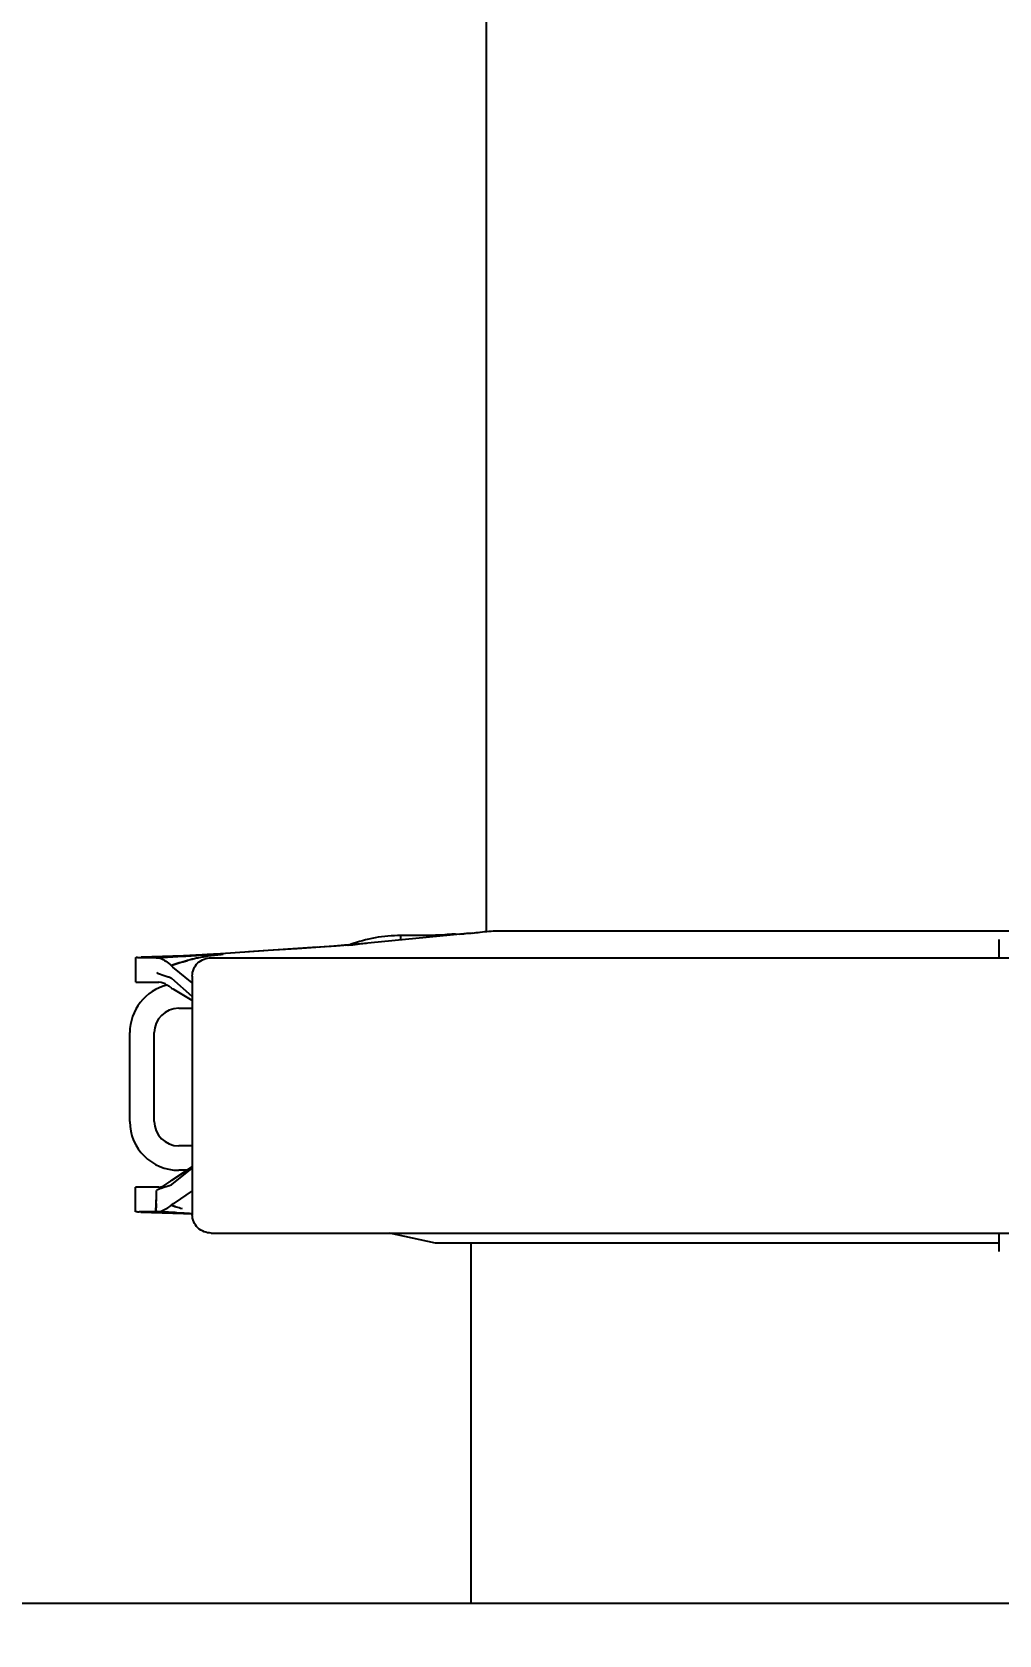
# Model space of a CAD drawing. Header units: millimetres. Extents: x 1186 to 6713, y 237 to 5598.
# Drawn here: x 1742.6 to 1805.8, y 3669 to 3773.8 of the extents above; entities that cross this region are included whole.
import ezdxf

# ---------------------------------------------------------------- set-up
doc = ezdxf.new("R2010")
doc.units = ezdxf.units.MM
doc.header["$LTSCALE"] = 384.175
doc.header["$PDMODE"] = 3
doc.header["$PDSIZE"] = 8
doc.layers.get('0').update_dxf_attribs({"linetype": 'CONTINUOUS'})
doc.layers.get('Defpoints').update_dxf_attribs({"linetype": 'CONTINUOUS'})
doc.styles.get("Standard").update_dxf_attribs({"font": 'calibri.ttf'})
doc.dimstyles.get("Standard").update_dxf_attribs({"dimtxt": 43.75, "dimasz": 43.75, "dimexe": 1.5, "dimexo": 1, "dimtad": 1, "dimdsep": 46, "dimtxsty": 'Standard', "dimblk": '_FILLED', "dimblk1": '_FILLED', "dimblk2": '_FILLED', "dimcen": 0.09, "dimazin": 2, "dimtol": 1, "dimtp": 0.01, "dimtm": 0.01, "dimtfac": 1, "dimtofl": 0, "dimtmove": 0, "dimatfit": 3, "dimldrblk": '_FILLED', "dimfxl": 1, "dimtolj": 1, "dimarcsym": 0})

# ---------------------------------------------------------------- blocks, each defined once
blk = doc.blocks.new('_FILLED')
at = {"color": 0, "linetype": 'ByBlock'}
blk.add_solid([(0, 0), (-1, 0.2143), (-1, -0.2143)], dxfattribs=at)
blk = doc.blocks.new('*D63')
at = {"color": 0, "lineweight": -2}
for p, q in [((1869.33, 4780.27), (1366.04, 4780.27)), ((1367.54, 4736.52), (1367.54, 3421.12)), ((1367.54, 2059.85), (1367.54, 3375.25)), ((1660.97, 2016.1), (1366.04, 2016.1))]:
    blk.add_line(p, q, dxfattribs=at)
at = {"layer": 'Defpoints', "color": 0}
for p in [(1870.33, 4780.27), (1367.54, 2016.1), (1661.97, 2016.1)]:
    blk.add_point(p, dxfattribs=at)
at = {"color": 0, "linetype": 'ByBlock', "lineweight": -2, "xscale": 43.75, "yscale": 43.75, "zscale": 43.75}
for p, rotation in [((1367.54, 4780.27), 90), ((1367.54, 2016.1), 270)]:
    blk.add_blockref('_FILLED', p, dxfattribs=dict(at, rotation=rotation))
at = {"color": 0, "insert": (1367.54, 3398.18), "char_height": 43.75, "attachment_point": 5}
blk.add_mtext('\\A1;\\A1;C', dxfattribs=at)

msp = doc.modelspace()

# ---------------------------------------------------------------- linework, layer by layer
at = {"color": 0, "linetype": 'Continuous'}
for p, q in [((1772.32885, 3714.95165), (1772.32885, 3797.33766)), ((1764.01725, 3714.12939), (1762.50525, 3714.00096)), ((1770.85527, 3714.80332), (1763.90552, 3714.11716)), ((1764.48726, 3714.1746), (1764.01725, 3714.12939)), ((1769.66908, 3714.6862), (1766.72705, 3714.6862)), ((1766.72749, 3714.39578), (1766.72715, 3714.6862)), ((1768.98507, 3714.70393), (1768.90451, 3714.6862)), ((1769.84859, 3714.70393), (1768.98507, 3714.70393)), ((1770.57209, 3714.77753), (1770.29632, 3714.74813)), ((1770.57321, 3714.77765), (1770.85527, 3714.80332)), ((1773.0477, 3714.9988), (1809.1537, 3714.9988)), ((1805.82664, 3714.4362), (1805.82664, 3713.2362)), ((1749.40099, 3711.64723), (1749.40099, 3713.24715)), ((1750.7415, 3713.2362), (1749.7127, 3713.2362)), ((1752.52608, 3713.35983), (1749.74351, 3713.26599)), ((1752.09131, 3713.34517), (1750.84912, 3713.30337)), ((1752.15517, 3713.31676), (1752.43256, 3713.33368)), ((1752.43239, 3713.33369), (1752.15525, 3713.31673)), ((1753.36623, 3713.40636), (1752.52449, 3713.35978)), ((1754.94361, 3713.49351), (1752.52608, 3713.35983)), ((1753.36535, 3713.39177), (1753.36445, 3713.39172)), ((1753.36535, 3713.39173), (1753.49581, 3713.39999)), ((1753.7365, 3713.41533), (1753.49485, 3713.39996)), ((1754.95525, 3713.49428), (1753.49506, 3713.41348)), ((1753.4958, 3713.39999), (1753.73636, 3713.41531)), ((1753.73636, 3713.41531), (1753.86187, 3713.42335)), ((1753.78289, 3713.41829), (1753.7365, 3713.41533)), ((1753.86177, 3713.42334), (1753.78289, 3713.41829)), ((1753.86187, 3713.42335), (1754.04972, 3713.43543)), ((1754.04972, 3713.43543), (1754.59615, 3713.47085)), ((1754.33251, 3713.2362), (1866.15322, 3713.2362)), ((1754.59615, 3713.47085), (1754.67825, 3713.47619)), ((1754.9436, 3713.49351), (1754.67772, 3713.47615)), ((1754.67825, 3713.47619), (1754.94353, 3713.49351)), ((1755.00065, 3713.49725), (1754.67842, 3713.47621)), ((1754.94353, 3713.49351), (1755.13457, 3713.506)), ((1754.99262, 3713.49671), (1754.9436, 3713.49351)), ((1757.76604, 3713.6797), (1754.95654, 3713.49436)), ((1761.2744, 3713.91528), (1756.77938, 3713.61411)), ((1762.35715, 3713.99428), (1761.40719, 3713.92438)), ((1762.50525, 3714.00096), (1761.87418, 3713.95552)), ((1763.28937, 3714.07764), (1762.35715, 3713.99428)), ((1763.29174, 3714.05025), (1763.07887, 3714.03576)), ((1763.26587, 3714.04704), (1763.29174, 3714.05025)), ((1753.09388, 3711.59253), (1751.83414, 3712.62353)), ((1752.77772, 3713.04948), (1752.81271, 3713.05873)), ((1753.09388, 3712.0362), (1753.09388, 3696.4362)), ((1749.7127, 3711.6362), (1750.69243, 3711.6362)), ((1753.09388, 3710.6904), (1751.76349, 3711.87309)), ((1753.09388, 3710.43466), (1751.8825, 3711.15941)), ((1752.20892, 3709.9362), (1753.09388, 3709.9362)), ((1749.00892, 3702.5362), (1749.00892, 3708.3362)), ((1750.60892, 3702.5362), (1750.60892, 3708.3362)), ((1753.09388, 3700.9362), (1752.20892, 3700.9362)), ((1753.09388, 3699.57314), (1751.74588, 3698.67578)), ((1751.76349, 3698.40681), (1753.09388, 3699.473)), ((1752.73796, 3699.3362), (1752.20892, 3699.3362)), ((1749.3899, 3696.62524), (1749.3899, 3698.22532)), ((1750.73593, 3698.2362), (1749.70161, 3698.2362)), ((1750.73747, 3697.15878), (1750.74705, 3697.43779)), ((1750.76335, 3698.23593), (1750.74544, 3698.23557)), ((1753.09388, 3698.0031), (1751.90656, 3697.19802)), ((1749.70161, 3696.6362), (1750.72002, 3696.6362)), ((1750.72002, 3696.6362), (1750.73747, 3697.15878)), ((1750.73592, 3697.11014), (1750.72002, 3696.6362)), ((1750.73747, 3697.15878), (1750.73592, 3697.11014)), ((1750.84921, 3696.56912), (1752.5248, 3696.51261)), ((1751.95917, 3696.97872), (1751.73285, 3697.04694)), ((1751.95917, 3696.97874), (1752.0384, 3696.95507)), ((1751.96965, 3696.56789), (1752.39062, 3696.54227)), ((1752.09107, 3696.56067), (1751.9697, 3696.56806)), ((1752.39057, 3696.54232), (1752.09107, 3696.56067)), ((1754.33251, 3695.2362), (1866.39462, 3695.2362)), ((1768.98507, 3694.57866), (1765.99626, 3695.2362)), ((1805.82664, 3694.57866), (1768.98507, 3694.57866)), ((1771.32885, 3671.00612), (1771.32885, 3694.57866)), ((1805.82664, 3695.2362), (1805.82664, 3694.0362)), ((2216.91359, 3671.00612), (1565.74414, 3671.00612))]:
    msp.add_line(p, q, dxfattribs=at)
for points in [[(1761.77432, 3713.94865), (1759.96004, 3713.82605), (1758.43101, 3713.72369)], [(1749.72861, 3696.60675), (1752.52313, 3696.51271), (1753.09636, 3696.48099)]]:
    msp.add_lwpolyline(points, dxfattribs=at)
for centre, radius, start, end in [((1766.74896, 3705.05916), 9.62706, 90.1303967, 110.2282411), ((1772.45165, 3683.51812), 31.33991, 94.7814388, 95.2305132), ((1771.83207, 3691.05412), 23.77849, 93.6820837, 94.8073061), ((1771.42302, 3700.99083), 13.82415, 91.667451, 92.3537682), ((1750.73962, 3722.46147), 9.22527, 270.0116999, 270.4782813), ((1715.10416, 4320.51635), 608.329, 273.3655323, 273.4918372), ((1756.61117, 3698.70289), 14.84986, 102.5751652, 104.8204352), ((1756.47283, 3699.43943), 14.10244, 102.6779271, 105.0424294), ((1755.57938, 3703.3236), 10.11672, 99.3321112, 102.5688038), ((1755.95226, 3701.59096), 11.88763, 101.7406482, 102.5062083), ((1755.65794, 3703.0302), 10.41861, 99.5869659, 101.7664713), ((1755.7705, 3702.2617), 11.19513, 97.4654561, 99.4999503), ((1756.04295, 3700.49465), 12.9834, 96.7418474, 99.326374), ((1756.43007, 3697.24702), 16.253, 96.1597856, 97.4740365), ((1756.63489, 3695.54608), 17.96725, 95.3825416, 96.7638612), ((1757.43261, 3688.05566), 25.49887, 95.5856619, 96.1833754), ((1757.2286, 3689.39728), 24.14463, 95.0095247, 95.4164889), ((1758.97859, 3672.3501), 41.28034, 95.3630983, 95.5994915), ((1754.12143, 3715.41512), 3.60896, 227.9568385, 230.6705051), ((1756.6878, 3698.6182), 14.95132, 105.021215, 105.1602577), ((1752.20892, 3708.3362), 3.2, 103.6972298, 180), ((1750.68011, 3724.20016), 12.56396, 270.0561608, 271.0615893), ((1750.12925, 3709.48861), 2.32913, 56.4847876, 59.0020099), ((1752.20892, 3708.3362), 1.6, 90, 180), ((1752.20892, 3702.5362), 3.2, 180, 270), ((1752.20892, 3702.5362), 1.6, 180, 270), ((1753.70584, 3695.72908), 3.53899, 123.6294875, 126.8866623), ((1690.40452, 3699.27682), 60.37022, 357.9893793, 358.3823983), ((1710.13461, 3698.67798), 40.63117, 358.2509745, 358.4465431), ((1715.83674, 3698.50272), 34.92633, 358.4740522, 359.215601), ((1723.96192, 3698.3352), 26.79967, 358.3777028, 359.3359212), ((1752.79536, 3693.48022), 4.98333, 109.6306431, 112.0805581), ((1717.72277, 3135.85077), 561.76222, 86.5048796, 86.6191483), ((1777.92901, 3783.5671), 90.39899, 253.1549893, 253.3048055), ((1763.39275, 3735.04348), 39.74484, 253.2812053, 253.4004189), ((1759.11884, 3720.65205), 24.7322, 253.3643542, 254.2967542), ((1759.15231, 3720.75945), 24.84464, 253.3613017, 254.2894975)]:
    msp.add_arc(centre, radius, start, end, dxfattribs=at)
for points in [[(1771.40352, 3714.84022), (1771.27677, 3714.82233), (1771.14871, 3714.81285), (1771.02076, 3714.80914)], [(1750.8166, 3713.23652), (1751.2628, 3713.263), (1751.709, 3713.28965), (1752.15517, 3713.31676)], [(1753.36445, 3713.39172), (1753.05378, 3713.37211), (1752.7431, 3713.35279), (1752.43239, 3713.33369)], [(1752.43256, 3713.33368), (1752.74351, 3713.35273), (1753.05444, 3713.37208), (1753.36535, 3713.39173)], [(1754.67772, 3713.47615), (1754.40574, 3713.45842), (1754.13376, 3713.44078), (1753.86177, 3713.42334)], [(1763.29174, 3714.05029), (1763.49581, 3714.07693), (1763.70071, 3714.09694), (1763.90552, 3714.11716)], [(1751.39307, 3712.02811), (1751.46969, 3712.0052), (1751.54658, 3711.9829), (1751.62447, 3711.9648)], [(1751.70454, 3712.73495), (1752.05984, 3712.84775), (1752.41741, 3712.9539), (1752.77772, 3713.04948)], [(1752.77773, 3713.04919), (1752.41795, 3712.95171), (1752.06377, 3712.83443), (1751.70454, 3712.73494)], [(1751.64662, 3711.31244), (1751.72385, 3711.25808), (1751.80223, 3711.20414), (1751.88694, 3711.1624)], [(1751.35615, 3698.25178), (1751.27742, 3698.22709), (1751.19893, 3698.20155), (1751.12118, 3698.17391)], [(1751.96964, 3696.56807), (1751.59692, 3696.59071), (1751.22417, 3696.61308), (1750.85142, 3696.6353)], [(1751.73285, 3697.04694), (1751.77092, 3697.11319), (1751.84623, 3697.15012), (1751.90922, 3697.19338)], [(1753.09718, 3696.49823), (1752.86166, 3696.51311), (1752.62612, 3696.52781), (1752.39057, 3696.54232)], [(1752.39062, 3696.54227), (1752.62598, 3696.52774), (1752.86134, 3696.51306), (1753.09668, 3696.49822)]]:
    msp.add_open_spline(points, degree=3, dxfattribs=at)
for points, knots in [([(1771.40351, 3714.84023), (1771.57664, 3714.86466), (1772.1224, 3714.93587), (1772.67178, 3714.99877), (1773.0477, 3714.9988)], [0, 0, 0, 0, 0.317459925, 1, 1, 1, 1]), ([(1749.54206, 3713.23765), (1749.50681, 3713.23838), (1749.47667, 3713.25154), (1749.401, 3713.23521), (1749.40099, 3713.24715)], [0, 0, 0, 0, 0.747078521, 1, 1, 1, 1]), ([(1749.7127, 3713.23612), (1749.68154, 3713.23612), (1749.62465, 3713.23635), (1749.56778, 3713.23712), (1749.54206, 3713.23765)], [0, 0, 0, 0, 0.547882228, 1, 1, 1, 1]), ([(1750.81665, 3713.23652), (1750.87906, 3713.23704), (1751.21924, 3713.14991), (1751.49551, 3712.92335), (1751.70455, 3712.73493)], [0, 0, 0, 0, 0.18151821, 1, 1, 1, 1]), ([(1753.09388, 3712.0362), (1753.09388, 3712.34786), (1753.3681, 3712.99785), (1754.02121, 3713.2362), (1754.33251, 3713.2362)], [0, 0, 0, 0, 0.500288553, 1, 1, 1, 1]), ([(1750.75974, 3712.26203), (1750.79997, 3712.24044), (1751.00723, 3712.15123), (1751.22114, 3712.07982), (1751.39309, 3712.02811)], [0, 0, 0, 0, 0.202740384, 1, 1, 1, 1]), ([(1749.40099, 3711.64723), (1749.40101, 3711.62095), (1749.56921, 3711.66722), (1749.63494, 3711.6362), (1749.7127, 3711.6362)], [0, 0, 0, 0, 0.25256306, 1, 1, 1, 1]), ([(1751.64663, 3711.31242), (1751.57882, 3711.36009), (1751.35642, 3711.50514), (1751.09915, 3711.64123), (1750.91288, 3711.63835)], [0, 0, 0, 0, 0.30793506, 1, 1, 1, 1]), ([(1751.61938, 3711.96438), (1751.64567, 3711.95739), (1751.69722, 3711.92973), (1751.74106, 3711.89303), (1751.7635, 3711.87309)], [0, 0, 0, 0, 0.47532874, 1, 1, 1, 1]), ([(1750.90048, 3698.23494), (1750.949, 3698.23437), (1751.20273, 3698.28191), (1751.41721, 3698.43619), (1751.5816, 3698.55968)], [0, 0, 0, 0, 0.190963747, 1, 1, 1, 1]), ([(1751.76349, 3698.40681), (1751.74778, 3698.39421), (1751.71649, 3698.37057), (1751.6824, 3698.35077), (1751.66498, 3698.34306)], [0, 0, 0, 0, 0.513824229, 1, 1, 1, 1]), ([(1749.53097, 3698.23476), (1749.49572, 3698.23404), (1749.46559, 3698.22085), (1749.38991, 3698.23725), (1749.3899, 3698.22532)], [0, 0, 0, 0, 0.747104588, 1, 1, 1, 1]), ([(1749.70161, 3698.23628), (1749.67045, 3698.23628), (1749.61356, 3698.23606), (1749.55668, 3698.23529), (1749.53097, 3698.23476)], [0, 0, 0, 0, 0.547882522, 1, 1, 1, 1]), ([(1750.81507, 3698.0523), (1750.80558, 3698.04789), (1750.787, 3698.03895), (1750.7687, 3698.02944), (1750.75979, 3698.02459)], [0, 0, 0, 0, 0.50790337, 1, 1, 1, 1]), ([(1750.90047, 3698.23494), (1750.87562, 3698.23529), (1750.82992, 3698.23592), (1750.78421, 3698.23619), (1750.76335, 3698.23593)], [0, 0, 0, 0, 0.543652608, 1, 1, 1, 1]), ([(1750.92208, 3698.09805), (1750.90356, 3698.09057), (1750.86767, 3698.07585), (1750.83214, 3698.06025), (1750.81507, 3698.0523)], [0, 0, 0, 0, 0.514732947, 1, 1, 1, 1]), ([(1751.44482, 3698.27866), (1751.43097, 3698.27435), (1751.40443, 3698.26581), (1751.37817, 3698.25646), (1751.36568, 3698.25169)], [0, 0, 0, 0, 0.520462375, 1, 1, 1, 1]), ([(1751.53644, 3698.30541), (1751.52078, 3698.30105), (1751.49016, 3698.29239), (1751.45967, 3698.28328), (1751.44482, 3698.27866)], [0, 0, 0, 0, 0.510988568, 1, 1, 1, 1]), ([(1751.63376, 3698.33188), (1751.61742, 3698.32749), (1751.58496, 3698.31876), (1751.55253, 3698.30989), (1751.53644, 3698.30541)], [0, 0, 0, 0, 0.503257406, 1, 1, 1, 1]), ([(1751.66498, 3698.34306), (1751.65987, 3698.3408), (1751.6496, 3698.33665), (1751.63905, 3698.3333), (1751.63376, 3698.33188)], [0, 0, 0, 0, 0.505560663, 1, 1, 1, 1]), ([(1749.3899, 3696.62524), (1749.38992, 3696.65151), (1749.55812, 3696.60514), (1749.62385, 3696.6362), (1749.70161, 3696.6362)], [0, 0, 0, 0, 0.252552587, 1, 1, 1, 1]), ([(1750.72002, 3696.6362), (1750.74054, 3696.6362), (1750.78632, 3696.63618), (1750.83209, 3696.63544), (1750.85733, 3696.63484)], [0, 0, 0, 0, 0.448352362, 1, 1, 1, 1]), ([(1750.85144, 3696.6353), (1750.98728, 3696.63357), (1751.30095, 3696.7693), (1751.58139, 3696.93056), (1751.73285, 3697.04694)], [0, 0, 0, 0, 0.415622497, 1, 1, 1, 1]), ([(1754.33251, 3695.2362), (1754.02117, 3695.2362), (1753.36806, 3695.4746), (1753.09388, 3696.12458), (1753.09388, 3696.4362)], [0, 0, 0, 0, 0.499765122, 1, 1, 1, 1])]:
    msp.add_open_spline(points, degree=3, knots=knots, dxfattribs=at)

# ---------------------------------------------------------------- dimensions: what is measured, and where the dimension line sits
at = {"color": 0}
dim = msp.add_linear_dim(base=(1367.54403, 2016.09641), p1=(1870.32885, 4780.27166), p2=(1661.97033, 2016.09641), angle=90, text='\\A1;C', dimstyle='Standard', override={"dimtad": 0, "dimtih": 1, "dimtoh": 1, "dimdec": 4, "dimzin": 0, "dimtxsty": 'Standard', "dimcen": 62.865, "dimadec": 0, "dimazin": 0, "dimtdec": 4, "dimtzin": 0}, dxfattribs=at)
dim.commit()
dim.dimension.update_dxf_attribs({"geometry": '*D63', "text_midpoint": (1367.54403, 3398.18404)})

doc.saveas('drawing.dxf')
